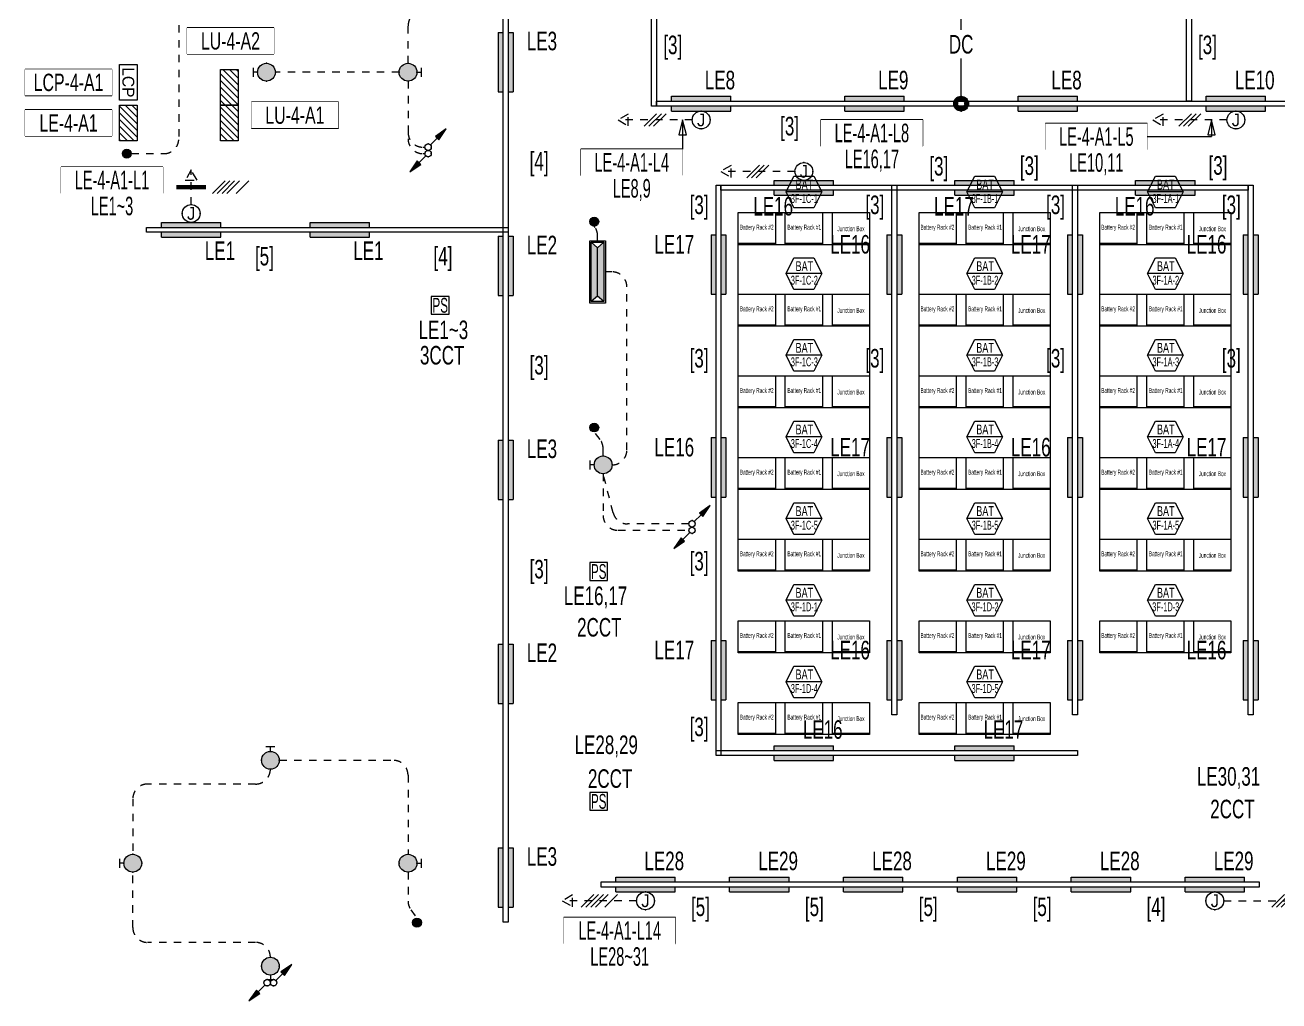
# Model space of a CAD drawing. Header units: millimetres. Extents: x 86947 to 500447, y -530175 to 1059536.
# Drawn here: x 265245 to 290569, y 381117 to 400838 of the extents above; entities that cross this region are included whole.
import ezdxf
from ezdxf.enums import TextEntityAlignment as Align

# ---------------------------------------------------------------- set-up
doc = ezdxf.new("R2010")
doc.units = ezdxf.units.MM
doc.header["$LTSCALE"] = 150
doc.set_wipeout_variables(frame=1)
doc.linetypes.add('D1', pattern=[3, 1, -1, 1])
for name, color, linetype in [('------01 Distribution Panel', 3, 'Continuous'), ('------01 Distribution Panel_UPS_Emgency', 232, 'Continuous'), ('------02 Etc Panel', 3, 'Continuous'), ('------03 Lighting Fixture', 3, 'Continuous'), ('------04 Lighting Switch', 2, 'Continuous'), ('------04 Number of Strands (가닥수)', 1, 'Continuous'), ('-----20 General Symbol', 3, 'Continuous'), ('-----23 Concealed or Exposed Wire', 4, 'D1'), ('-----25 Emergency Lighting Embeded Wire in Ceiling or Wall', 1, 'Continuous'), ('-----28 Race Way', 1, 'Continuous'), ('-----29 Indicator', 1, 'Continuous'), ('-----33 Equipment', 5, 'Continuous'), ('-----36 Dimension', 1, 'Continuous'), ('e', 1, 'Continuous')]:
    doc.layers.add(name, color=color, linetype=linetype)
doc.styles.add('ELEC', font='Dotum.ttf')

# ---------------------------------------------------------------- blocks, each defined once
blk = doc.blocks.new('A$C2e8f9a8b')
at = {"color": 0}
blk.add_line((30, 750), (30, 0), dxfattribs=at)
blk.add_lwpolyline([(650, 0), (0, 0), (0, 750), (650, 750)], close=True, dxfattribs=at)
blk = doc.blocks.new('전기실 장비배치')
at = {"layer": '-----33 Equipment', "elevation": 0}
for points in [[(106639, 479820), (105919, 479820), (106078, 480140), (106479, 480140), (106639, 479820), (106479, 479500), (106078, 479500), (105919, 479820)], [(110289, 479820), (109569, 479820), (109728, 480140), (110129, 480140), (110289, 479820), (110129, 479500), (109728, 479500), (109569, 479820)], [(113939, 479820), (113219, 479820), (113378, 480140), (113779, 480140), (113939, 479820), (113779, 479500), (113378, 479500), (113219, 479820)], [(104954, 472155), (104954, 479405), (107604, 479405), (107604, 472155), (104954, 472155)], [(108604, 472155), (108604, 479405), (111254, 479405), (111254, 472155), (108604, 472155)], [(112254, 472155), (112254, 479405), (114904, 479405), (114904, 472155), (112254, 472155)], [(106639, 478170), (105919, 478170), (106078, 478490), (106479, 478490), (106639, 478170), (106479, 477850), (106078, 477850), (105919, 478170)], [(110289, 478170), (109569, 478170), (109728, 478490), (110129, 478490), (110289, 478170), (110129, 477850), (109728, 477850), (109569, 478170)], [(113939, 478170), (113219, 478170), (113378, 478490), (113779, 478490), (113939, 478170), (113779, 477850), (113378, 477850), (113219, 478170)], [(106639, 476520), (105919, 476520), (106078, 476840), (106479, 476840), (106639, 476520), (106479, 476200), (106078, 476200), (105919, 476520)], [(110289, 476520), (109569, 476520), (109728, 476840), (110129, 476840), (110289, 476520), (110129, 476200), (109728, 476200), (109569, 476520)], [(113939, 476520), (113219, 476520), (113378, 476840), (113779, 476840), (113939, 476520), (113779, 476200), (113378, 476200), (113219, 476520)], [(106639, 474870), (105919, 474870), (106078, 475190), (106479, 475190), (106639, 474870), (106479, 474550), (106078, 474550), (105919, 474870)], [(110289, 474870), (109569, 474870), (109728, 475190), (110129, 475190), (110289, 474870), (110129, 474550), (109728, 474550), (109569, 474870)], [(113939, 474870), (113219, 474870), (113378, 475190), (113779, 475190), (113939, 474870), (113779, 474550), (113378, 474550), (113219, 474870)], [(106639, 473220), (105919, 473220), (106078, 473540), (106479, 473540), (106639, 473220), (106479, 472900), (106078, 472900), (105919, 473220)], [(110289, 473220), (109569, 473220), (109728, 473540), (110129, 473540), (110289, 473220), (110129, 472900), (109728, 472900), (109569, 473220)], [(113939, 473220), (113219, 473220), (113378, 473540), (113779, 473540), (113939, 473220), (113779, 472900), (113378, 472900), (113219, 473220)], [(106639, 471570), (105919, 471570), (106078, 471890), (106479, 471890), (106639, 471570), (106479, 471250), (106078, 471250), (105919, 471570)], [(110289, 471570), (109569, 471570), (109728, 471890), (110129, 471890), (110289, 471570), (110129, 471250), (109728, 471250), (109569, 471570)], [(113939, 471570), (113219, 471570), (113378, 471890), (113779, 471890), (113939, 471570), (113779, 471250), (113378, 471250), (113219, 471570)], [(106639, 469920), (105919, 469920), (106078, 470240), (106479, 470240), (106639, 469920), (106479, 469600), (106078, 469600), (105919, 469920)], [(110289, 469920), (109569, 469920), (109728, 470240), (110129, 470240), (110289, 469920), (110129, 469600), (109728, 469600), (109569, 469920)]]:
    blk.add_lwpolyline(points, dxfattribs=at)
for points in [[(107604, 479405), (107604, 478755), (104954, 478755), (104954, 479405)], [(111254, 479405), (111254, 478755), (108604, 478755), (108604, 479405)], [(114904, 479405), (114904, 478755), (112254, 478755), (112254, 479405)], [(107604, 477755), (107604, 477105), (104954, 477105), (104954, 477755)], [(111254, 477755), (111254, 477105), (108604, 477105), (108604, 477755)], [(114904, 477755), (114904, 477105), (112254, 477105), (112254, 477755)], [(107604, 476105), (107604, 475455), (104954, 475455), (104954, 476105)], [(111254, 476105), (111254, 475455), (108604, 475455), (108604, 476105)], [(114904, 476105), (114904, 475455), (112254, 475455), (112254, 476105)], [(107604, 474455), (107604, 473805), (104954, 473805), (104954, 474455)], [(111254, 474455), (111254, 473805), (108604, 473805), (108604, 474455)], [(114904, 474455), (114904, 473805), (112254, 473805), (112254, 474455)], [(107604, 472805), (107604, 472155), (104954, 472155), (104954, 472805)], [(111254, 472805), (111254, 472155), (108604, 472155), (108604, 472805)], [(114904, 472805), (114904, 472155), (112254, 472155), (112254, 472805)], [(107604, 471155), (107604, 470505), (104954, 470505), (104954, 471155)], [(111254, 471155), (111254, 470505), (108604, 470505), (108604, 471155)], [(114904, 471155), (114904, 470505), (112254, 470505), (112254, 471155)], [(107604, 469505), (107604, 468855), (104954, 468855), (104954, 469505)], [(111254, 469505), (111254, 468855), (108604, 468855), (108604, 469505)]]:
    blk.add_lwpolyline(points, close=True, dxfattribs=at)
at = {"layer": '-----33 Equipment', "rotation": 89.99999999999999}
for p in [(105704, 478755, 0), (106654, 478755, 0), (107604, 478755, 0), (109354, 478755, 0), (110304, 478755, 0), (111254, 478755, 0), (113004, 478755, 0), (113954, 478755, 0), (114904, 478755, 0), (105704, 477105, 0), (106654, 477105, 0), (107604, 477105, 0), (109354, 477105, 0), (110304, 477105, 0), (111254, 477105, 0), (113004, 477105, 0), (113954, 477105, 0), (114904, 477105, 0), (105704, 475455), (106654, 475455), (107604, 475455), (109354, 475455), (110304, 475455), (111254, 475455), (113004, 475455), (113954, 475455), (114904, 475455), (105704, 473805), (106654, 473805), (107604, 473805), (109354, 473805), (110304, 473805), (111254, 473805), (113004, 473805), (113954, 473805), (114904, 473805), (105704, 472155), (106654, 472155), (107604, 472155), (109354, 472155), (110304, 472155), (111254, 472155), (113004, 472155), (113954, 472155), (114904, 472155), (105704, 470505), (106654, 470505), (107604, 470505), (109354, 470505), (110304, 470505), (111254, 470505), (113004, 470505), (113954, 470505), (114904, 470505), (105704, 468855), (106654, 468855), (107604, 468855), (109354, 468855), (110304, 468855), (111254, 468855)]:
    blk.add_blockref('A$C2e8f9a8b', p, dxfattribs=at)
at = {"layer": '-----33 Equipment', "style": 'ELEC'}
for s, height, width, p in [('BAT', 200, 0.7, (106288, 479971)), ('BAT', 200, 0.7, (109938, 479971)), ('BAT', 200, 0.7, (113588, 479971)), ('3F-1C-1', 180, 0.6, (106288, 479687)), ('3F-1B-1', 180, 0.6, (109938, 479687)), ('3F-1A-1', 180, 0.6, (113588, 479687)), ('Battery Rack #2', 100, 0.6, (105326, 479108, 0)), ('Battery Rack #1', 100, 0.6, (106287, 479108, 0)), ('Junction Box', 100, 0.6, (107229, 479077, 0)), ('Battery Rack #2', 100, 0.6, (108976, 479108, 0)), ('Battery Rack #1', 100, 0.6, (109937, 479108, 0)), ('Junction Box', 100, 0.6, (110879, 479077, 0)), ('Battery Rack #2', 100, 0.6, (112626, 479108, 0)), ('Battery Rack #1', 100, 0.6, (113587, 479108, 0)), ('Junction Box', 100, 0.6, (114529, 479077, 0)), ('BAT', 200, 0.7, (106288, 478321)), ('BAT', 200, 0.7, (109938, 478321)), ('BAT', 200, 0.7, (113588, 478321)), ('3F-1C-2', 180, 0.6, (106288, 478037)), ('3F-1B-2', 180, 0.6, (109938, 478037)), ('3F-1A-2', 180, 0.6, (113588, 478037)), ('Battery Rack #2', 100, 0.6, (105326, 477458, 0)), ('Battery Rack #1', 100, 0.6, (106287, 477458, 0)), ('Junction Box', 100, 0.6, (107229, 477427, 0)), ('Battery Rack #2', 100, 0.6, (108976, 477458, 0)), ('Battery Rack #1', 100, 0.6, (109937, 477458, 0)), ('Junction Box', 100, 0.6, (110879, 477427, 0)), ('Battery Rack #2', 100, 0.6, (112626, 477458, 0)), ('Battery Rack #1', 100, 0.6, (113587, 477458, 0)), ('Junction Box', 100, 0.6, (114529, 477427, 0)), ('BAT', 200, 0.7, (106288, 476671)), ('BAT', 200, 0.7, (109938, 476671)), ('BAT', 200, 0.7, (113588, 476671)), ('3F-1C-3', 180, 0.6, (106288, 476387)), ('3F-1B-3', 180, 0.6, (109938, 476387)), ('3F-1A-3', 180, 0.6, (113588, 476387)), ('Battery Rack #2', 100, 0.6, (105326, 475808)), ('Battery Rack #1', 100, 0.6, (106287, 475808)), ('Battery Rack #2', 100, 0.6, (108976, 475808)), ('Battery Rack #1', 100, 0.6, (109937, 475808)), ('Battery Rack #2', 100, 0.6, (112626, 475808)), ('Battery Rack #1', 100, 0.6, (113587, 475808)), ('Junction Box', 100, 0.6, (107229, 475777)), ('Junction Box', 100, 0.6, (110879, 475777)), ('Junction Box', 100, 0.6, (114529, 475777)), ('BAT', 200, 0.7, (106288, 475021)), ('BAT', 200, 0.7, (109938, 475021)), ('BAT', 200, 0.7, (113588, 475021)), ('3F-1C-4', 180, 0.6, (106288, 474737)), ('3F-1B-4', 180, 0.6, (109938, 474737)), ('3F-1A-4', 180, 0.6, (113588, 474737)), ('Battery Rack #2', 100, 0.6, (105326, 474158)), ('Battery Rack #1', 100, 0.6, (106287, 474158)), ('Junction Box', 100, 0.6, (107229, 474127)), ('Battery Rack #2', 100, 0.6, (108976, 474158)), ('Battery Rack #1', 100, 0.6, (109937, 474158)), ('Junction Box', 100, 0.6, (110879, 474127)), ('Battery Rack #2', 100, 0.6, (112626, 474158)), ('Battery Rack #1', 100, 0.6, (113587, 474158)), ('Junction Box', 100, 0.6, (114529, 474127)), ('BAT', 200, 0.7, (106288, 473371)), ('BAT', 200, 0.7, (109938, 473371)), ('BAT', 200, 0.7, (113588, 473371)), ('3F-1C-5', 180, 0.6, (106288, 473087)), ('3F-1B-5', 180, 0.6, (109938, 473087)), ('3F-1A-5', 180, 0.6, (113588, 473087)), ('Battery Rack #2', 100, 0.6, (105326, 472508)), ('Battery Rack #1', 100, 0.6, (106287, 472508)), ('Battery Rack #2', 100, 0.6, (108976, 472508)), ('Battery Rack #1', 100, 0.6, (109937, 472508)), ('Battery Rack #2', 100, 0.6, (112626, 472508)), ('Battery Rack #1', 100, 0.6, (113587, 472508)), ('Junction Box', 100, 0.6, (107229, 472477)), ('Junction Box', 100, 0.6, (110879, 472477)), ('Junction Box', 100, 0.6, (114529, 472477)), ('BAT', 200, 0.7, (106288, 471721)), ('BAT', 200, 0.7, (109938, 471721)), ('BAT', 200, 0.7, (113588, 471721)), ('3F-1D-1', 180, 0.6, (106288, 471437)), ('3F-1D-2', 180, 0.6, (109938, 471437)), ('3F-1D-3', 180, 0.6, (113588, 471437)), ('Battery Rack #2', 100, 0.6, (105326, 470858)), ('Battery Rack #1', 100, 0.6, (106287, 470858)), ('Junction Box', 100, 0.6, (107229, 470827)), ('Battery Rack #2', 100, 0.6, (108976, 470858)), ('Battery Rack #1', 100, 0.6, (109937, 470858)), ('Junction Box', 100, 0.6, (110879, 470827)), ('Battery Rack #2', 100, 0.6, (112626, 470858)), ('Battery Rack #1', 100, 0.6, (113587, 470858)), ('Junction Box', 100, 0.6, (114529, 470827)), ('BAT', 200, 0.7, (106288, 470071)), ('BAT', 200, 0.7, (109938, 470071)), ('3F-1D-4', 180, 0.6, (106288, 469787)), ('3F-1D-5', 180, 0.6, (109938, 469787)), ('Battery Rack #2', 100, 0.6, (105326, 469208)), ('Battery Rack #1', 100, 0.6, (106287, 469208)), ('Battery Rack #2', 100, 0.6, (108976, 469208)), ('Battery Rack #1', 100, 0.6, (109937, 469208)), ('Junction Box', 100, 0.6, (107229, 469177)), ('Junction Box', 100, 0.6, (110879, 469177))]:
    blk.add_text(s, height=height, dxfattribs=dict(at, width=width)).set_placement(p, align=Align.MIDDLE_CENTER)
blk = doc.blocks.new('E17')
h = blk.add_hatch(color=256)
h.paths.add_polyline_path([(600, 100), (-600, 100), (-600, 0), (600, 0)])
h.paths.add_polyline_path([(600, -100), (-600, -100), (-600, -200), (600, -200)])
for p, q in [((-600, 100), (600, 100)), ((-600, 100), (-600, 0)), ((600, 100), (600, 0)), ((600, 100), (600, 0)), ((-600, -100), (-600, -200)), ((-600, -200), (600, -200)), ((600, -100), (600, -200))]:
    blk.add_line(p, q)
blk = doc.blocks.new('D01')
at = {"linetype": 'Continuous'}
blk.add_circle((0, 0), 150, dxfattribs=at)
for p in [(-150, 0), (0, 150), (150, 0), (0, -150)]:
    blk.add_point(p)
blk = doc.blocks.new('E01')
h = blk.add_hatch(color=256)
edge = h.paths.add_edge_path(flags=17)
edge.add_arc((0, 0), 75, 0, 360)
edge = h.paths.add_edge_path()
edge.add_arc((0, 0), 150, 0, 360)
blk.add_blockref('D01', (0, 0))
at = {"xscale": 0.5, "yscale": 0.5, "zscale": 0.5}
blk.add_blockref('D01', (0, 0), dxfattribs=at)
blk = doc.blocks.new('*U16')
blk.add_lwpolyline([(150, 0), (-150, 0), (-150, -300), (150, -300)], close=True)
at = {"style": 'ELEC', "width": 0.6}
blk.add_text('PS', height=250, dxfattribs=at).set_placement((0, -150), align=Align.MIDDLE)
blk = doc.blocks.new('*U13')
h = blk.add_hatch(color=256)
edge = h.paths.add_edge_path()
edge.add_arc((0, -75), 75, 0, 360)
blk.add_circle((0, -75), 75)
blk = doc.blocks.new('D06')
for p, q in [((-75, 0), (0, 0)), ((0, -75), (0, 75))]:
    blk.add_line(p, q)
at = {"linetype": 'Continuous'}
blk.add_circle((-225, 0), 150, dxfattribs=at)
for p in [(-375, 0), (-225, 150), (-75, 0), (-225, -150)]:
    blk.add_point(p)
blk = doc.blocks.new('E06')
blk.add_hatch(color=256).paths.add_polyline_path([(-75, 0, 1), (-375, 0, 1)])
blk.add_blockref('D06', (0, 0))
blk = doc.blocks.new('벽부 비상등')
h = blk.add_hatch(color=0)
h.dxf.hatch_style = 1
h.paths.add_polyline_path([(0, 488), (-128, 600), (-128, -600), (0, -488)])
h = blk.add_hatch(color=0)
h.dxf.hatch_style = 1
h.paths.add_polyline_path([(128, 600), (0, 488), (0, -488), (128, -600)])
at = {"color": 1}
for p, q in [((-128, 600), (0, 488)), ((0, 488), (128, 600)), ((0, -488), (0, 488)), ((-128, -600), (0, -488)), ((0, -488), (128, -600))]:
    blk.add_line(p, q, dxfattribs=at)
blk.add_lwpolyline([(158, -630), (158, 630), (-158, 630), (-158, -630)], close=True)
blk.add_lwpolyline([(128, -600), (128, 600), (-128, 600), (-128, -600)], close=True, dxfattribs=at)
blk = doc.blocks.new('O01')
blk.add_hatch(color=256).paths.add_polyline_path([(-149, -218), (-218, -149), (-368, -368)])
blk.add_line((-46, -46), (-184, -184))
blk.add_lwpolyline([(-368, -368), (-149, -218), (-218, -149), (-368, -368)])
blk.add_circle((0, 0), 65)
for p in [(-65, 0), (-65, 0), (0, 65), (0, 65), (65, 0), (65, 0), (0, -65), (0, -65)]:
    blk.add_point(p)
blk = doc.blocks.new('O07')
blk.add_lwpolyline([(0, -100), (173, 0), (0, 100)], close=True)
blk = doc.blocks.new('O04')
blk.add_circle((0, 0), 150)
for p in [(-150, 0), (0, 150), (150, 0), (0, -150)]:
    blk.add_point(p)
at = {"style": 'ELEC'}
blk.add_text('J', height=214, dxfattribs=at).set_placement((0, 0), align=Align.MIDDLE)
blk = doc.blocks.new('*U45')
at = {"color": 0}
for p, q in [((-186, -106), (26, 106)), ((-106, -106), (106, 106)), ((-26, -106), (186, 106))]:
    blk.add_line(p, q, dxfattribs=at)
blk = doc.blocks.new('*U47')
at = {"color": 0}
for p, q in [((-306, -106), (-94, 106)), ((-226, -106), (-14, 106)), ((-146, -106), (66, 106)), ((-66, -106), (146, 106)), ((94, -106), (306, 106))]:
    blk.add_line(p, q, dxfattribs=at)
blk = doc.blocks.new('A02')
h = blk.add_hatch()
h.set_pattern_fill('ANSI31', color=256, scale=25, style=0)
h.set_pattern_definition([(45, (-2000, -19200), (-56.1266, 56.1266), [])])
h.paths.add_polyline_path([(-300, 300), (-300, 0), (300, 0), (300, 300)])
blk.add_lwpolyline([(300, 0), (-300, 0), (-300, 300), (300, 300)], close=True)
blk = doc.blocks.new('A07')
blk.add_lwpolyline([(-300, 0), (-300, 300), (300, 300), (300, 0)], close=True)
at = {"style": 'ELEC'}
blk.add_text('LCP', height=200, dxfattribs=at).set_placement((0, 150), align=Align.MIDDLE)

msp = doc.modelspace()

# ---------------------------------------------------------------- linework, layer by layer
at = {"layer": '------01 Distribution Panel', "color": 1, "elevation": 0}
for points in [[(268516, 400256), (270271, 400256), (270271, 400781), (268516, 400781)], [(269818, 398755), (271573, 398755), (271573, 399280), (269818, 399280)], [(281320, 398396), (283375, 398396), (283375, 398921), (281320, 398921)], [(285854, 398323), (287909, 398323), (287909, 398848), (285854, 398848)], [(276471, 397802), (278526, 397802), (278526, 398327), (276471, 398327)], [(265973, 397444), (268028, 397444), (268028, 397969), (265973, 397969)], [(276126, 382278), (278381, 382278), (278381, 382803), (276126, 382803)]]:
    msp.add_lwpolyline(points, close=True, dxfattribs=at)
at = {"layer": '------01 Distribution Panel', "color": 1}
for points in [[(265245, 399417), (267000, 399417), (267000, 399942), (265245, 399942)], [(265245, 398597), (267000, 398597), (267000, 399122), (265245, 399122)]]:
    msp.add_lwpolyline(points, close=True, dxfattribs=at)
at = {"layer": '-----23 Concealed or Exposed Wire'}
for p, q in [((268350, 401435), (268350, 398540)), ((272800, 399885), (270300, 399885)), ((267390, 398240), (268050, 398240))]:
    msp.add_line(p, q, dxfattribs=at)
at = {"layer": '-----23 Concealed or Exposed Wire', "elevation": 0}
for points in [[(272980, 400065), (272980, 400821, -0.087415), (272995, 400906), (273060, 401085)], [(272980, 399705), (272980, 398540, 0.414214), (273280, 398240), (273320, 398240)], [(272980, 399705), (272980, 398670, 0.414214), (273280, 398370), (273320, 398370)], [(276808, 396480), (276808, 396582, 0.144104), (276760, 396745), (276740, 396775)], [(277100, 391950, 0.414214), (277400, 392250), (277400, 395550, 0.414214), (277100, 395850), (276965, 395850)], [(276920, 392130), (276920, 392281, 0.167033), (276857, 392465), (276740, 392615)], [(278650, 390758), (277411, 390758, -0.342726), (277121, 390984), (276920, 391770), (276920, 391770), (276920, 390928, 0.414214), (277220, 390628), (278650, 390628)], [(270380, 385980), (272680, 385980, -0.414214), (272980, 385680), (272980, 384080)], [(270200, 385800, -0.414214), (269900, 385500), (267720, 385500, 0.414214), (267420, 385200), (267420, 384080)], [(270200, 382000, 0.414214), (269900, 382300), (267720, 382300, -0.414214), (267420, 382600), (267420, 383720)], [(272980, 383720), (272980, 383136, 0.158092), (273037, 382960), (273160, 382790)]]:
    msp.add_lwpolyline(points, format="xyb", dxfattribs=at)
for points in [[(278720, 398920), (277220, 398920)], [(289520, 398920), (288020, 398920)], [(268600, 397210), (268600, 397910)], [(280795, 397880), (279295, 397880)], [(277595, 383140), (276095, 383140)], [(289455, 383140), (291745, 383140)]]:
    msp.add_lwpolyline(points, dxfattribs=at)
at = {"layer": '-----23 Concealed or Exposed Wire'}
msp.add_arc((268050, 398540), 300, 270, 0, dxfattribs=at)
at = {"layer": '-----25 Emergency Lighting Embeded Wire in Ceiling or Wall'}
for p, q in [((284150, 400741), (284150, 401500)), ((284150, 399400), (284150, 400159))]:
    msp.add_line(p, q, dxfattribs=at)
at = {"layer": '-----28 Race Way', "elevation": 0}
for points in [[(274900, 421590), (275000, 421590), (275000, 382710), (274900, 382710)], [(277900, 401700), (278000, 401700), (278000, 399200), (277900, 399200)], [(288700, 401700), (288800, 401700), (288800, 399300), (288700, 399300)], [(308400, 399301), (308400, 399201), (278000, 399200), (278000, 399300)], [(279300, 386075), (279200, 386075), (279200, 397600), (279300, 397600)], [(289950, 397600), (289950, 397500), (279300, 397500), (279300, 397600)], [(282850, 386900), (282750, 386900), (282750, 397600), (282850, 397600)], [(286500, 386900), (286400, 386900), (286400, 397600), (286500, 397600)], [(290050, 386900), (289950, 386900), (289950, 397600), (290050, 397600)], [(275000, 396750), (275000, 396650), (267700, 396650), (267700, 396750)], [(267700, 396650), (267700, 396750), (275000, 396750), (275000, 396650)], [(286500, 386175), (286500, 386075), (279200, 386075), (279200, 386175)], [(276875, 383420), (290175, 383420), (290175, 383520), (276875, 383520)]]:
    msp.add_lwpolyline(points, close=True, dxfattribs=at)
at = {"layer": '-----29 Indicator', "color": 1}
for p, q in [((278526, 398920), (278451, 398620)), ((278601, 398620), (278526, 398920)), ((289206, 398920), (289131, 398620)), ((289281, 398620), (289206, 398920)), ((278451, 398620), (278601, 398620)), ((289131, 398620), (289281, 398620))]:
    msp.add_line(p, q, dxfattribs=at)
at = {"layer": '-----29 Indicator'}
msp.add_line((289206, 398920), (289206, 398585), dxfattribs=at)
at = {"layer": 'e', "elevation": 0}
msp.add_lwpolyline([(269800, 397560, 0, 0, 0), (268900, 397560, 90, 90, 0), (268300, 397560, 0, 0, 0)], format="xyseb", dxfattribs=at)

# ---------------------------------------------------------------- block references
at = {"layer": '------01 Distribution Panel', "xscale": 1.2, "yscale": 1.2, "zscale": 1.2, "rotation": 270}
msp.add_blockref('A02', (267150, 398860), dxfattribs=at)
at = {"layer": '------01 Distribution Panel_UPS_Emgency', "xscale": 1.2, "yscale": 1.2, "zscale": 1.2, "rotation": 270}
for p in [(269190, 399580), (269190, 398860)]:
    msp.add_blockref('A02', p, dxfattribs=at)
at = {"layer": '------02 Etc Panel', "xscale": 1.2, "yscale": 1.2, "zscale": 1.2, "rotation": 270}
msp.add_blockref('A07', (267150, 399680), dxfattribs=at)
at = {"layer": '------03 Lighting Fixture', "color": 3, "xscale": -1}
for p, rotation in [((274900, 400090), 90), ((278900, 399200), 180), ((282400, 399200), 180), ((285900, 399200), 180), ((289700, 399200), 180), ((280975, 397500), 180), ((284625, 397500), 180), ((288275, 397500), 180), ((268600, 396650), 180), ((271600, 396650), 180), ((279200, 396000), 90), ((282750, 396000), 90), ((286400, 396000), 90), ((289950, 396000), 90), ((274900, 395970), 90), ((274900, 391850), 90), ((279200, 391900), 90), ((282750, 391900), 90), ((286400, 391900), 90), ((289950, 391900), 90), ((274900, 387730), 90), ((279200, 387800), 90), ((282750, 387800), 90), ((286400, 387800), 90), ((289950, 387800), 90), ((280975, 386075), 180), ((284625, 386075), 180), ((274900, 383610), 90), ((277775, 383420), 180), ((280075, 383420), 180), ((282375, 383420), 180), ((284675, 383420), 180), ((286975, 383420), 180), ((289275, 383420), 180)]:
    msp.add_blockref('E17', p, dxfattribs=dict(at, rotation=rotation))
at = {"layer": '------03 Lighting Fixture', "xscale": 1.2, "yscale": 1.2, "zscale": 1.2}
for p, rotation in [((269850, 399885), 180), ((276650, 391950), 180), ((270200, 386250), 89.99999999999999), ((267150, 383900), 180), ((270200, 381550), 270)]:
    msp.add_blockref('E06', p, dxfattribs=dict(at, rotation=rotation))
for p in [(273250, 399885), (273250, 383900)]:
    msp.add_blockref('E06', p, dxfattribs=at)
at = {"layer": '------03 Lighting Fixture'}
msp.add_blockref('E01', (284150, 399250), dxfattribs=at)
at = {"layer": '------03 Lighting Fixture', "xscale": -1}
msp.add_blockref('벽부 비상등', (276808, 395850), dxfattribs=at)
at = {"layer": '------04 Lighting Switch', "xscale": 1.2, "yscale": 1.2, "zscale": 1.2}
for p, rotation in [((267300, 398150), 180), ((276650, 396865), 89.99999999999999), ((276650, 392705), 89.99999999999997), ((273250, 382700), 270)]:
    msp.add_blockref('*U13', p, dxfattribs=dict(at, rotation=rotation))
for p in [(273630, 395355), (273630, 395355), (276830, 389975), (276830, 385330)]:
    msp.add_blockref('*U16', p, dxfattribs=at)
at = {"layer": '------04 Number of Strands (가닥수)', "xscale": 1.2, "yscale": 1.2, "zscale": 1.2}
for name, p in [('*U45', (277970, 398920)), ('*U45', (288770, 398920)), ('*U45', (280045, 397880)), ('*U47', (269398, 397560)), ('*U47', (276845, 383140)), ('*U45', (290648, 383140))]:
    msp.add_blockref(name, p, dxfattribs=at)
at = {"layer": '-----20 General Symbol', "xscale": 1.2, "yscale": 1.2, "zscale": 1.2}
for p in [(278900, 398920), (289700, 398920), (280975, 397880), (268600, 397030), (277775, 383140), (289275, 383140)]:
    msp.add_blockref('O04', p, dxfattribs=at)
at = {"layer": '-----20 General Symbol', "rotation": 180}
for p in [(273385, 398370), (278715, 390758), (270265, 381485)]:
    msp.add_blockref('O01', p, dxfattribs=at)
at = {"layer": '-----20 General Symbol'}
for p in [(273385, 398240), (278715, 390628), (270135, 381485)]:
    msp.add_blockref('O01', p, dxfattribs=at)
at = {"layer": '-----23 Concealed or Exposed Wire', "xscale": 1.199999999953434, "yscale": 1.199999999953434, "zscale": 1.199999999953434}
for p, rotation in [((277428, 398920), 180), ((288228, 398920), 180), ((268600, 397702), 90), ((279503, 397880), 180), ((276303, 383140), 180)]:
    msp.add_blockref('O07', p, dxfattribs=dict(at, rotation=rotation))
at = {"layer": '-----36 Dimension'}
msp.add_blockref('전기실 장비배치', (174696, -82355), dxfattribs=at)

# ---------------------------------------------------------------- texts
at = {"layer": '------04 Lighting Switch', "style": 'ELEC', "width": 0.7}
for s, p in [('LE3', (275684, 400516)), ('LE8', (279280, 399727)), ('LE9', (282780, 399727)), ('LE8', (286280, 399727)), ('LE10', (290080, 399727)), ('LE16', (280355, 397177)), ('LE17', (284005, 397177)), ('LE16', (287655, 397177)), ('LE2', (275684, 396396)), ('LE17', (278357, 396408)), ('LE16', (281907, 396408)), ('LE17', (285557, 396408)), ('LE16', (289107, 396408)), ('LE1', (269180, 396277)), ('LE1', (272180, 396277)), ('LE1~3', (273694, 394679)), ('3CCT', (273669, 394166)), ('3CCT', (273669, 394166)), ('LE3', (275684, 392276)), ('LE16', (278357, 392308)), ('LE17', (281907, 392308)), ('LE16', (285557, 392308)), ('LE17', (289107, 392308)), ('LE16,17', (276766, 389273)), ('2CCT', (276843, 388668)), ('LE2', (275684, 388156)), ('LE17', (278357, 388208)), ('LE16', (281907, 388208)), ('LE17', (285557, 388208)), ('LE16', (289107, 388208)), ('LE16', (281355, 386602)), ('LE17', (285005, 386602)), ('LE28,29', (276983, 386262)), ('2CCT', (277061, 385611)), ('LE30,31', (289552, 385623)), ('2CCT', (289630, 384996)), ('LE3', (275684, 384036)), ('LE28', (278155, 383947)), ('LE29', (280455, 383947)), ('LE28', (282755, 383947)), ('LE29', (285055, 383947)), ('LE28', (287355, 383947)), ('LE29', (289655, 383947))]:
    msp.add_text(s, height=375, dxfattribs=at).set_placement(p, align=Align.MIDDLE)
at = {"layer": '-----25 Emergency Lighting Embeded Wire in Ceiling or Wall', "style": 'ELEC', "width": 0.7}
msp.add_text('DC', height=375, dxfattribs=at).set_placement((284150, 400450), align=Align.MIDDLE)
at = {"layer": '-----28 Race Way', "style": 'ELEC', "width": 0.7}
for s, p in [('[3]', (278326, 400390)), ('[3]', (289126, 400390)), ('[3]', (280686, 398749)), ('[4]', (275626, 398037)), ('[3]', (283700, 397937)), ('[3]', (285528, 397950)), ('[3]', (289338, 397954)), ('[3]', (278858, 397159)), ('[3]', (282408, 397159)), ('[3]', (286058, 397159)), ('[3]', (289608, 397159)), ('[5]', (270079, 396121)), ('[4]', (273685, 396121)), ('[3]', (278858, 394058)), ('[3]', (282408, 394058)), ('[3]', (286058, 394058)), ('[3]', (289608, 394058)), ('[3]', (275626, 393917)), ('[3]', (275626, 389797)), ('[3]', (278858, 389958)), ('[3]', (278858, 386608)), ('[5]', (278886, 382973)), ('[5]', (281186, 382973)), ('[5]', (283486, 382973)), ('[5]', (285786, 382973)), ('[4]', (288086, 382973))]:
    msp.add_text(s, height=375, dxfattribs=at).set_placement(p, align=Align.MIDDLE)

# ---------------------------------------------------------------- next in the draw order: wipeouts: each hides what was drawn before it
at = {"color": 1}
for points in [[(268516, 400256), (270271, 400256), (270271, 400781), (268516, 400781)], [(265245, 399417), (267000, 399417), (267000, 399942), (265245, 399942)], [(265245, 398597), (267000, 398597), (267000, 399122), (265245, 399122)], [(269818, 398755), (271573, 398755), (271573, 399280), (269818, 399280)], [(281320, 398396), (283375, 398396), (283375, 398921), (281320, 398921)], [(285854, 398323), (287909, 398323), (287909, 398848), (285854, 398848)], [(276471, 397802), (278526, 397802), (278526, 398327), (276471, 398327)], [(265973, 397444), (268028, 397444), (268028, 397969), (265973, 397969)], [(276126, 382278), (278381, 382278), (278381, 382803), (276126, 382803)]]:
    msp.add_wipeout(points, dxfattribs=at)

# ---------------------------------------------------------------- next in the draw order: linework, layer by layer
at = {"layer": '-----29 Indicator'}
for p, q in [((278526, 398920), (278526, 398327)), ((287909, 398585), (289206, 398585))]:
    msp.add_line(p, q, dxfattribs=at)

# ---------------------------------------------------------------- next in the draw order: texts
at = {"layer": '------01 Distribution Panel', "style": 'ELEC', "width": 0.7}
for s, p in [('LCP-4-A1', (266123, 399680)), ('LE-4-A1', (266123, 398860))]:
    msp.add_text(s, height=350, dxfattribs=at).set_placement(p, align=Align.MIDDLE_CENTER)
at = {"layer": '------01 Distribution Panel_UPS_Emgency', "style": 'ELEC', "width": 0.7}
for s, p in [('LU-4-A2', (269393, 400518)), ('LU-4-A1', (270695, 399017))]:
    msp.add_text(s, height=350, dxfattribs=at).set_placement(p, align=Align.MIDDLE_CENTER)

# ---------------------------------------------------------------- next in the draw order: wipeouts: each hides what was drawn before it
at = {"color": 1}
for points in [[(281320, 397871), (283375, 397871), (283375, 398396), (281320, 398396)], [(285854, 397798), (287909, 397798), (287909, 398323), (285854, 398323)], [(276471, 397277), (278526, 397277), (278526, 397802), (276471, 397802)], [(265973, 396919), (268028, 396919), (268028, 397444), (265973, 397444)], [(276126, 381753), (278381, 381753), (278381, 382278), (276126, 382278)]]:
    msp.add_wipeout(points, dxfattribs=at)

# ---------------------------------------------------------------- next in the draw order: texts
at = {"style": 'ELEC', "width": 0.6}
for s, p in [('LE-4-A1-L8', (282348, 398658)), ('LE-4-A1-L5', (286881, 398585)), ('LE-4-A1-L4', (277498, 398064)), ('LE16,17', (282348, 398133)), ('LE10,11', (286881, 398060)), ('LE-4-A1-L1', (267000, 397707)), ('LE8,9', (277498, 397539)), ('LE1~3', (267000, 397182)), ('LE-4-A1-L14', (277254, 382541)), ('LE28~31', (277254, 382016))]:
    msp.add_text(s, height=375, dxfattribs=at).set_placement(p, align=Align.MIDDLE_CENTER)

doc.saveas('drawing.dxf')
